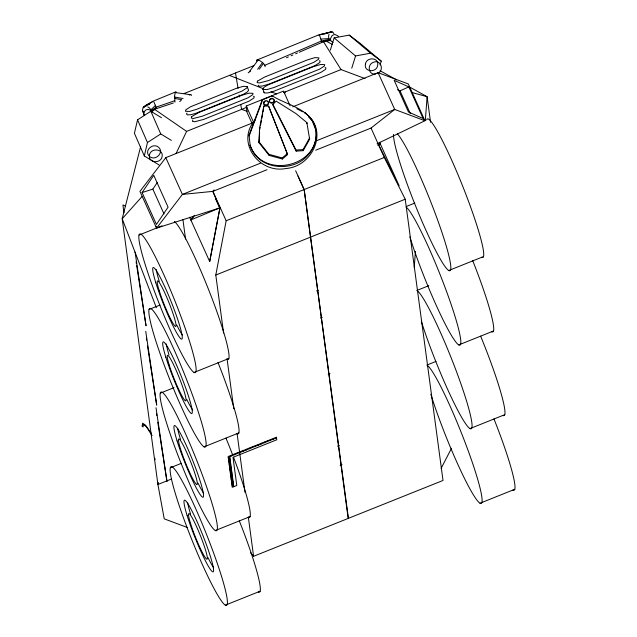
<?xml version="1.0" encoding="UTF-8"?>
<svg xmlns="http://www.w3.org/2000/svg" width="637" height="637" viewBox="0 0 637 637"><rect width="100%" height="100%" fill="white"/><g stroke="black" fill="none" stroke-linecap="round" stroke-linejoin="round"><path stroke-width="0.96" d="M315.833 129.63C321.112 166.647 261.974 180.367 250.094 145.077C256.56 167.897 287.844 172.842 304.765 158.438C312.982 151.264 317.576 140.546 315.833 129.63C311.851 108.736 287.422 105.575 272.238 95.821L262.245 99.866L249.051 135.052L250.214 145.937M174.976 102.159L174.602 95.709L175.271 92.548L176.091 92.054M258.933 141.74L259.633 128.037L263.837 106.076L268.607 106.14L287.606 154.544L282.382 159.011L269.109 155.38L259.068 142.799L258.933 141.74L268.965 154.321L269.109 155.38M259.068 142.799L259.577 133.014M319.639 35.473L321.844 42.456L299.223 52.242M414.233 267.373L415.428 251.496M425.317 120.512L427.116 96.697L408.85 86.616M153.859 101.824L156.646 108.577L173.375 102.971M189.619 217.257L209.692 261.528L220.06 207.248L212.862 191.379L214.175 189.914M209.692 261.528L220.06 207.248L226.159 220.76L215.792 275.033L223.587 333.055M259.777 129.096L260.143 127.185M260.509 125.274L261.425 120.504M261.783 118.593L262.699 113.816M263.065 111.905L263.837 106.076M161.472 117.726L150.842 111.26L137.552 119.828L134.407 133.3L144.312 155.969L159.027 164.927M144.312 155.969L147.458 142.505L137.552 119.828M158.374 482.551L157.92 484.47L164.235 518.852L187.382 527.5M140.626 146.709L122.185 218.746L157.92 484.47L171.616 478.992M328.995 34.326C328.286 36.349 328.397 39.414 330.659 40.37L321.86 42.177M330.332 50.14L334.146 37.894L349.195 35.115L359.825 43.077L381.245 61.136L380.074 64.91M351.751 68.207L355.565 55.952L370.615 53.182L381.245 61.136M263.917 102.589L263.75 103.13A2.245 2.062 -7.7 0 0 264.634 105.089L265.764 105.471A2.492 2.285 -7.7 0 0 267.994 104.587L268.488 103.544A2.245 2.062 -7.7 0 0 268.034 101.976M269.65 100.296L269.483 100.837A2.245 2.062 -7.7 0 0 270.367 102.788L271.497 103.178A2.492 2.285 -7.7 0 0 273.727 102.286L274.221 101.251A2.245 2.062 -7.7 0 0 273.775 99.683M262.014 101.649L249.171 135.912L249.051 135.052M284.484 93.695L285.296 91.879M176.091 153.509L186.601 131.381L247.1 107.167M441.107 468.394L451.522 448.265M152.211 101.968C146.215 104.858 139.192 107.47 144.28 114.533M303.212 150.674L303.069 149.615L309.502 138.094L309.638 139.153L303.212 150.674L296.173 151.112L273.042 105.479L272.899 104.42L276.163 101.14L295.871 113.529L306.843 122.567L309.638 139.153M187.015 113.123L186.514 113.935L187.437 114.883L190.662 114.732L195.304 113.529L243.262 94.332L246.981 92.19L248.597 90.406L247.236 86.528L243.238 86.329L236.112 88.439L190.63 106.729L185.797 109.843L185.447 111.26L189.444 111.451L196.57 109.349L242.052 91.059L246.885 87.938L247.236 86.528M192.812 119.947L192.454 121.356L194.603 121.771L203.577 119.445L249.059 101.156L253.892 98.042L254.243 96.625L253.462 96.283M248.191 72.841L250.58 71.049M255.118 120.059C235.356 142.019 259.148 173.957 285.949 168.502C313.141 166.583 329.647 129.422 304.486 112.685M142.091 192.565L153.764 175.318L168.08 207.16L156.415 224.415L142.091 192.565L152.84 189.117L157.283 182.548M333.892 33.665L332.872 32.232L331.463 31.85L319.057 34.748L256.886 60.037L256.607 61.072M257.643 69.282L262.492 62.466L259.203 60.292L256.886 60.037M259.339 69.17L263.463 63.421L262.492 62.466M249.354 71.67L258.232 59.958M254.067 122.32L165.795 157.65L139.941 191.387L156.543 228.157L219.773 207.909L212.862 191.379L182.405 194.42L156.543 228.157L156.2 226.215M219.773 207.909L190.853 219.94L194.42 215.306M190.853 219.94L193.401 216.891M179.745 101.657L181.68 99.627L174.45 98.424M142.083 196.499L122.185 218.746L156.352 307.679M174.586 100.781L156.376 107.064L150.945 110.862L150.802 109.914L155.675 105.24M268.965 154.321L282.239 157.952L287.462 153.485M315.737 150.197L371.037 128.061L394.709 109.445L424.919 120.743L377.056 143.795M151.526 111.252L156.583 107.772M151.176 112.001L156.678 108.298M147.458 142.505L160.739 133.929L171.369 140.403M377.271 73.518C384.844 71.057 380.91 58.668 373.306 62.37C366.801 64.441 368.425 75.469 375.679 73.996M143.038 107.605L146.414 105.734M148.095 104.794L149.783 103.855M149.719 103.807L143.707 107L153.095 101.172L175.828 91.863M397.472 89.729L400.052 90.884L408.827 86.871L423.127 118.538L408.476 112.016L394.176 80.35L408.827 86.871M286.554 57.72L288.362 56.932M291.077 55.761L292.893 54.981M295.6 53.803L297.415 53.022M263.463 63.421L264.825 65.293L321.613 40.927L329.401 39.43M250.413 552.566L253.59 556.284L348.176 518.43L304.175 189.531L295.632 170.748M184.189 93.512L253.789 65.651M252.156 123.674L247.092 112.47L246.224 106.021L283.545 91.083L290.066 105.774M283.569 92.572L341.01 69.576L365.057 78.59M292.741 106.833L378.107 72.666L408.317 83.965L424.919 120.743L423.645 119.223M260.557 163.144L182.405 194.42L165.795 157.65M316.693 140.673L394.709 109.445L378.107 72.666M212.862 191.379L266.975 169.721M139.049 235.045L161.965 225.856M226.159 220.76L384.286 157.466L405.22 199.222L443.018 480.465L348.423 518.327L304.152 189.539M215.792 275.033L310.378 237.179M310.625 237.075L405.22 199.222M149.058 309.455L160.094 305.027M406.478 206.42L414.767 203.092M194.054 372.438A74.64 7.811 68.2 0 0 163.574 274.125A74.64 7.811 68.2 0 0 144.87 263.511A74.64 7.811 68.2 0 0 194.054 372.438L228.858 358.504M448.743 270.502L483.539 256.56M160.317 393.14L174.028 387.654M428.757 285.687L416.813 290.48A74.64 7.811 68.2 0 1 458.425 376.873A74.64 7.811 68.2 0 1 465.082 422.928A74.64 7.811 68.2 0 1 421.352 321.43M328.198 374.429L330.022 373.704M204.063 446.848A74.64 7.811 68.2 0 0 173.575 348.535A74.64 7.811 68.2 0 0 154.879 337.921A74.64 7.811 68.2 0 0 204.063 446.848L238.859 432.913M458.744 344.912L493.54 330.977M170.35 467.749L181.378 463.33M436.042 361.394L426.846 365.089A74.64 7.811 68.2 0 1 468.705 452.166A74.64 7.811 68.2 0 1 474.724 496.956A74.64 7.811 68.2 0 1 430.835 394.287M276.506 437.866L229.726 456.594L233.771 486.684M228.301 457.836L229.814 457.231M228.476 459.118L229.981 458.513M228.643 460.4L230.156 459.795M228.818 461.682L230.331 461.077M228.994 462.956L230.498 462.351M229.161 464.238L230.674 463.632M229.336 465.52L230.841 464.914M229.503 466.802L231.016 466.196M229.678 468.076L231.191 467.478M229.853 469.358L231.358 468.752M230.021 470.639L231.534 470.034M230.196 471.921L231.701 471.316M230.371 473.203L231.876 472.598M230.538 474.477L232.051 473.88M230.713 475.759L232.218 475.154M230.881 477.041L232.394 476.436M231.056 478.323L232.561 477.718M231.231 479.605L232.736 479M231.398 480.879L232.911 480.282M231.573 482.161L233.078 481.556M231.741 483.443L233.253 482.838M231.916 484.725L233.429 484.12M232.091 486.007L233.596 485.402M337.475 446.187L339.314 445.446M340.182 465.352L342.029 464.612M215.314 530.541A74.64 7.811 68.2 0 0 184.834 432.22A74.64 7.811 68.2 0 0 166.13 421.606A74.64 7.811 68.2 0 0 215.314 530.541L250.118 516.599M469.987 428.605L504.791 414.663M225.355 605.15A74.64 7.811 68.2 0 0 194.866 506.837A74.64 7.811 68.2 0 0 176.162 496.215A74.64 7.811 68.2 0 0 225.355 605.15L260.151 591.208M480.019 503.222L514.815 489.28M320.443 318.062L322.282 317.345M377.622 145.117L380.385 144.081L399.12 185.709L378.187 143.962L371.037 128.061M316.525 290.918L318.293 290.281M323.875 34.127L331.463 31.85L320.005 34.78M189.197 95.001L191.148 94.626L191.578 95.407M329.393 32.678L332.195 31.898M321.781 41.66L329.982 40.035M272.899 104.42L296.03 150.053L303.069 149.615M321.048 39.048L328.963 38.61M175.271 92.548L190.336 94.674M174.49 97.063L183.074 98.504M272.198 98.91L272.803 99.038M412.211 92.588L427.116 96.697L430.556 122.28M247.076 111.252L241.574 109.381L240.778 104.587M229.431 75.397L263.607 88.838M270.988 91.744L276.53 93.918M125.608 206.125L122.917 204.971L123.968 212.822M319.344 60.77L320.124 61.112L319.774 62.53L314.941 65.643L269.459 83.941L262.34 86.043L259.116 86.194L258.192 85.247M325.141 67.594L325.921 67.936L325.571 69.353L320.737 72.467L272.779 91.664L268.137 92.867L264.912 93.018L264.132 92.668L262.77 88.79L264.387 87.006L268.105 84.856L313.587 66.566L320.706 64.464L324.711 64.656L324.352 66.073L319.527 69.186L274.045 87.476L266.919 89.586L262.922 89.387M333.016 42.44L331.344 41.365A3.973 3.663 -49 0 1 330.539 38.507L332.092 35.696A4.435 4.085 -49 0 1 335.11 34.589L337.809 35.823A3.973 3.663 -49 0 1 338.343 36.667M267.07 101.331L267.604 101.594M296.786 108.76L302.774 111.809M147.792 106.849L149.695 108.123L150.802 109.914M326.566 41.301L332.474 44.518M380.138 70.771L396.668 79.896M149.711 156.583C155.468 161.448 164.688 152.163 158.382 147.091C153.27 142.847 144.559 149.735 148.62 155.468M154.194 109.046L186.601 131.381M349.195 35.115L370.615 53.182M334.146 37.894L355.565 55.952M308.555 116.882L312.345 121.062L315.952 130.489M143.054 111.149L143.731 112.008M323.62 41.899L341.01 69.576M379.405 142.393L380.385 144.081L379.588 142.282M151.2 433.264L145.674 425.293L142.624 423.183L142.059 426.241L143.102 426.957L143.325 424.608L146.295 426.655L152.124 435.668M215.585 198.903L219.351 207.009M400.052 90.884L410.268 113.497M378.187 143.962L384.286 157.466M246.224 106.021L253.622 122.392M152.84 189.117L163.98 213.881M298.02 176.043L304.04 189.587M150.842 111.26L160.739 133.929M287.606 154.544L268.607 106.14M264.825 65.293L265.119 66.702M263.989 92.07L264.132 92.668M235.491 72.976L238.055 88.304M239.17 95.009L239.496 96.928M319.049 35.027L319.129 35.545M135.076 252.061L146.04 325.786L136.7 265.645M145.746 331.407L156.71 405.14L147.521 345.971M156.009 407.736L166.982 481.468L157.785 422.291M312.234 120.21L312.345 121.062M306.843 122.567L306.986 123.618M305.282 112.542L305.402 113.402M296.03 150.053L296.173 151.112M282.239 157.952L282.382 159.011M272.238 95.821L272.349 96.673M262.245 99.866L262.364 100.726M254.8 154.058L254.919 154.918M273.4 438.439L273.488 439.076M270.383 439.641L270.47 440.286M267.365 440.852L267.452 441.489M264.347 442.062L264.435 442.699M261.329 443.264L261.417 443.909M258.311 444.475L258.399 445.12M255.294 445.685L255.381 446.322M252.276 446.895L252.363 447.532M249.258 448.098L249.346 448.743M246.24 449.308L246.328 449.945M243.223 450.518L243.31 451.155M240.205 451.721L240.292 452.366M227.027 358.623L233.763 408.779M237.068 433.359L244.998 492.369M248.303 516.949L253.59 556.284M237.187 452.931L237.275 453.576M234.169 454.141L234.257 454.778M231.151 455.351L231.231 455.988M182.907 219.375L185.55 239.058M136.135 261.767L136.398 263.702M146.414 338.207L146.677 340.15M156.551 413.564L156.813 415.499M154.839 458.266L155.038 459.779M239.305 520.867A74.64 7.811 68.2 0 1 258.264 591.98M182.365 335.038A38.531 4.029 68.2 0 1 176.712 324.958M159.274 281.395A38.531 4.029 68.2 0 1 156.296 269.499M144.241 115.44A3.973 3.726 -24.7 0 1 143.723 113.505L145.013 110.671A4.435 4.156 -24.7 0 1 148.023 109.373L150.985 110.368A3.973 3.726 -24.7 0 1 152.036 112.072M192.764 410.013A38.531 4.029 68.2 0 1 186.721 399.367M168.996 354.865A38.531 4.029 68.2 0 1 166.305 343.916M174.347 221.437A74.64 7.811 68.2 0 1 211.779 297.813A74.64 7.811 68.2 0 1 226.963 359.268M218.021 362.572A74.64 7.811 68.2 0 1 236.972 433.678M213.658 567.75A38.531 4.029 68.2 0 1 208.004 557.662M190.574 514.107A38.531 4.029 68.2 0 1 187.692 502.896M203.625 493.142A38.531 4.029 68.2 0 1 197.972 483.053M180.542 439.498A38.531 4.029 68.2 0 1 177.659 428.287M225.96 438.105A74.64 7.811 68.2 0 1 232.465 454.412M233.548 457.247A74.64 7.811 68.2 0 1 248.231 517.363M406.119 207.081A74.64 7.811 68.2 0 1 448.002 295.457A74.64 7.811 68.2 0 1 453.361 338.526A74.64 7.811 68.2 0 1 409.83 236.853M397.265 133.73A74.64 7.811 68.2 0 1 444.292 239.608A74.64 7.811 68.2 0 1 431.376 241.941A74.64 7.811 68.2 0 1 393.539 134.399M426.647 119.931A74.64 7.811 68.2 0 1 462.335 185.303A74.64 7.811 68.2 0 1 481.652 257.332M472.694 260.629A74.64 7.811 68.2 0 1 491.653 331.742M480.632 336.169A74.64 7.811 68.2 0 1 502.896 415.435M493.97 418.939A74.64 7.811 68.2 0 1 512.928 490.044M269.977 99.802A2.492 2.285 -7.7 0 1 270.422 99.388M270.972 99.093A2.492 2.285 -7.7 0 1 271.577 98.926M264.244 102.095A2.492 2.285 -7.7 0 1 265.239 101.387M365.423 64.218C363.751 72.403 376.786 72.889 377.653 65.348C379.334 57.163 366.299 56.677 365.423 64.218M149.464 154.982C147.776 162.992 160.843 164.083 162.101 156.63C163.789 148.62 150.714 147.537 149.464 154.982M263.845 102.031L263.678 102.581A2.245 2.062 -7.7 0 0 264.554 104.532L265.693 104.922A2.492 2.285 -7.7 0 0 267.914 104.03L268.408 102.987A2.245 2.062 -7.7 0 0 267.532 101.036L266.393 100.646A2.492 2.285 -7.7 0 0 264.164 101.538L263.845 102.031M269.578 99.738L269.411 100.288A2.245 2.062 -7.7 0 0 270.287 102.239L271.426 102.629A2.492 2.285 -7.7 0 0 273.647 101.737L274.141 100.694A2.245 2.062 -7.7 0 0 273.265 98.743L272.126 98.353A2.492 2.285 -7.7 0 0 269.897 99.245L269.578 99.738M191.594 116.667L191.243 118.076L193.385 118.49L202.367 116.173L247.849 97.875L252.682 94.762L253.032 93.344L249.035 93.153L241.909 95.255L198.776 112.518L191.594 116.667M257.475 81.154L257.125 82.571L259.267 82.977L268.249 80.66L313.73 62.37L318.556 59.249L318.914 57.84L314.909 57.641L307.79 59.751L264.658 77.013L257.475 81.154M276.426 437.229L228.134 456.554L232.258 487.281L236.789 485.474L232.999 457.302L276.769 439.785L276.426 437.229M169.211 365.025A24.517 2.564 68.2 0 0 185.367 400.808A24.517 2.564 68.2 0 0 175.35 368.512A24.517 2.564 68.2 0 0 169.211 365.025M155.818 282.78A38.531 4.029 68.2 0 0 181.211 339.019A38.531 4.029 68.2 0 0 165.469 288.266A38.531 4.029 68.2 0 0 155.818 282.78M159.202 290.615A24.517 2.564 68.2 0 0 175.358 326.399A24.517 2.564 68.2 0 0 165.341 294.103A24.517 2.564 68.2 0 0 159.202 290.615M187.111 515.492A38.531 4.029 68.2 0 0 212.503 571.731A38.531 4.029 68.2 0 0 196.769 520.978A38.531 4.029 68.2 0 0 187.111 515.492M180.462 448.711A24.517 2.564 68.2 0 0 196.618 484.494A24.517 2.564 68.2 0 0 186.609 452.198A24.517 2.564 68.2 0 0 180.462 448.711M177.078 440.884A38.531 4.029 68.2 0 0 202.47 497.123A38.531 4.029 68.2 0 0 186.737 446.362A38.531 4.029 68.2 0 0 177.078 440.884M190.495 523.327A24.517 2.564 68.2 0 0 206.651 559.103A24.517 2.564 68.2 0 0 196.642 526.815A24.517 2.564 68.2 0 0 190.495 523.327M165.827 357.198A38.531 4.029 68.2 0 0 191.219 413.437A38.531 4.029 68.2 0 0 175.478 362.676A38.531 4.029 68.2 0 0 165.827 357.198"/></g></svg>
